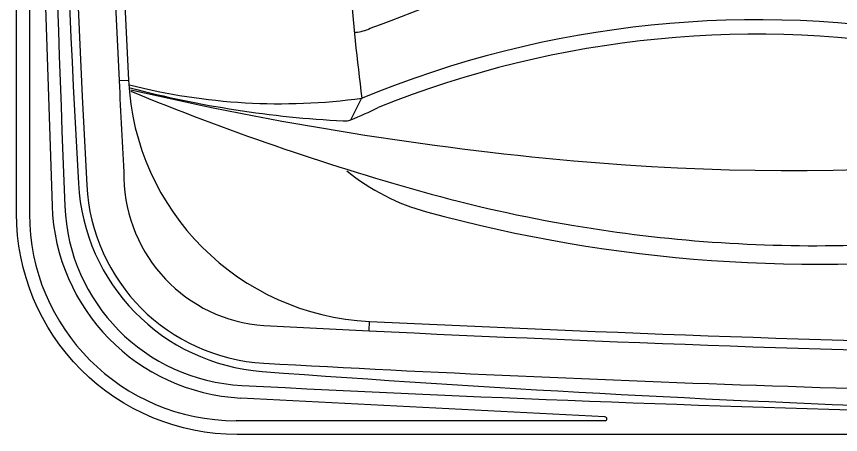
# Model space of a CAD drawing. Header units: inches. Extents: x 0 to 89, y -22 to 129.
# Drawn here: x 0 to 21.94, y 0 to 11.12 of the extents above; entities that cross this region are included whole.
import ezdxf

# ---------------------------------------------------------------- set-up
doc = ezdxf.new("R2010")
doc.units = ezdxf.units.IN
doc.header["$MEASUREMENT"] = 0
doc.layers.add('1', color=4, linetype='Continuous')

# ---------------------------------------------------------------- blocks, each defined once
blk = doc.blocks.new('65S5R')
at = {"layer": '1', "color": 3, "linetype": 'Continuous'}
for p, q in [((72.23753398406919, -85.88925041442653), (72.24021877766194, -101.101095729302)), ((72.33747978406919, -85.88758141442653), (72.84246894921571, -100.8828505236268)), ((87.5634469840692, -106.5014195144265), (77.86437625794969, -105.9973219393772)), ((87.57197098406917, -106.6001250144265), (77.7402186919995, -106.6001250144265))]:
    blk.add_line(p, q, dxfattribs=at)
for centre, radius, start, end in [((870.3492613534693, -69.56976444143933), 797.7829554385158, 180.7204781019591, 182.2502577887366), ((804.092669169866, -61.23499916068553), 731.5939535054194, 181.4380730578663, 183.0599771094799), ((78.83426380668482, -100.0055079088081), 5.3, 183.0599771094774, 265.740327290492), ((78.13946610878784, -100.7044658508399), 5.3, 181.9287961463759, 267.0247975589235), ((78.14767602214394, -100.6990193263412), 4.97, 182.2502577887358, 267.0496646218818), ((77.7402186919995, -101.1001250144265), 5.5, 180.0101123392298, 270), ((112.2244048897016, 348.289057009832), 454.8363371932647, 265.7403272904937, 268.0097047426337), ((114.113468114607, 597.1424726958533), 703.7376911453479, 267.0496646218834, 268.5597041383196), ((87.56588752091997, -106.5509295621646), 0.04957016287187815, 277.0493554382853, 92.82204065677504)]:
    blk.add_arc(centre, radius, start, end, dxfattribs=at)
blk = doc.blocks.new('2010TEMPO')
at = {"layer": '1', "color": 3, "linetype": 'Continuous'}
for p, q in [((2.732418800000687, 9.411376399989308), (2.982127400000763, 9.423442399989312)), ((8.901110900000731, 8.367312399989373), (9.185668900000564, 8.936912399989296)), ((9.386393900000712, 2.757401199989317), (9.398459900000717, 3.007109799989394)), ((15.67703090000077, 0.3675577999892994), (14.93573690000062, 0.3676253999893788))]:
    blk.add_line(p, q, dxfattribs=at)
at = {"layer": '1', "color": 4, "linetype": 'Continuous'}
blk.add_lwpolyline([(5.875, 88.87114139999017), (82.99553290000063, 88.87114139999017, -0.4142135623730947), (88.87053290000063, 82.99614139999017), (88.87053290000063, 5.875, -0.4142135623730958), (82.99553290000063, 0), (5.875, 0, -0.4142135623730995), (0, 5.875), (0, 82.99614139999017, -0.4142135623730957)], format="xyb", close=True, dxfattribs=at)
at = {"layer": '1', "color": 3, "linetype": 'Continuous'}
for centre, radius, start, end in [((730.0192509293795, 44.43617939998933), 729.1292411492884, 177.0277324703284, 182.9722675296716), ((727.5420730529129, 44.43618189998938), 725.6554085091209, 177.2334616297314, 182.7665383702686), ((91.83343228434205, 19.08339410962287), 83.26069103807741, 182.7684240339325, 186.9974731858856), ((-479.1713621250876, 1295.406296251854), 1374.382929922781, 290.8239933089509, 291.2187025143181), ((19.7254727113409, -16.56219534284276), 27.59191874905372, 79.31955989884894, 112.4244723486508), ((8.956045187054542, 11.75560569930667), 1.059991510659684, 273.9148789433821, 295.9312734082326), ((19.68336187930777, -16.2604480602821), 26.90402111256785, 79.17167502851176, 111.9330507015218), ((727.3911770634877, 44.42889018878009), 725.5043364446054, 182.7665383702686, 182.9716566746234), ((7.021610538929281, 25.1086126449934), 16.31143396281134, 255.7483490723674, 277.6751800001205), ((10.19007062851915, 36.72314773585663), 28.42271238620149, 255.4057342033946, 266.9965204464921), ((22.67705772874911, 94.00314077400913), 87.07671983727062, 256.9680817339713, 264.8356859598776), ((29.77792540132282, 74.19521507338845), 70.34401331411001, 247.6639165014824, 254.3400939279699), ((20.63563374272826, 71.41581214380119), 64.39732772593507, 264.8356859598776, 284.5041823679466), ((4.419807964387473, 19.33312817173419), 11.84614669589164, 292.22792740781, 296.114548097561), ((8.728795338672626, 8.872715765805196), 0.5339711741787614, 266.9965204464921, 288.8266355622524), ((6.866166718605655, 6.893396212829316), 4.004464533435274, 181.0883416763691, 266.0285413330122), ((12.43573473164543, 11.48141238284347), 5.763150989255732, 230.8853951396286, 254.7547995400266), ((6.863126850336812, 6.888149490635669), 4.998980531008733, 182.9722675296716, 266.8259966635802), ((21.27033542470235, 43.84699407124094), 38.8258660778672, 254.3400939279699, 260.4654154295135), ((21.32124052133122, 44.0838318855657), 39.55471754912428, 254.7547995400266, 277.0803787817183), ((21.27090039486302, 43.8487265812405), 38.82766823886418, 260.4650167291269, 271.4302111973062), ((38.40986428203905, 605.7779188929842), 603.7185727722144, 266.9786305838064, 267.2444724308435), ((44.41552074401966, 727.6853956893217), 725.7738264502974, 267.2335723811314, 268.7535611380958), ((40.74578584572942, 617.8979337933863), 616.9475005016774, 266.8259966635802, 269.3433028455564)]:
    blk.add_arc(centre, radius, start, end, dxfattribs=at)
at = {"layer": '1', "color": 2}
for centre, radius, start, end in [((729.2230082445872, 44.43628077696621), 727.0843843346468, 177.2398628755384, 182.7601520159445), ((9.723487627559734, 9.748459954977534), 6.749181056679465, 182.7601520159445, 267.2396765342617), ((44.62029271952701, 733.5377322797565), 731.3792230353847, 267.2396765342617, 268.7474959000633)]:
    blk.add_arc(centre, radius, start, end, dxfattribs=at)
at = {"layer": '1', "color": 3, "linetype": 'Continuous'}
blk.add_blockref('65S5R', (-71.89494008406837, 106.9676828144159), dxfattribs=at)

msp = doc.modelspace()

# ---------------------------------------------------------------- block references
at = {"layer": '1'}
msp.add_blockref('2010TEMPO', (1.56319401867222e-13, -2.842170943040401e-14), dxfattribs=at)

doc.saveas('drawing.dxf')
